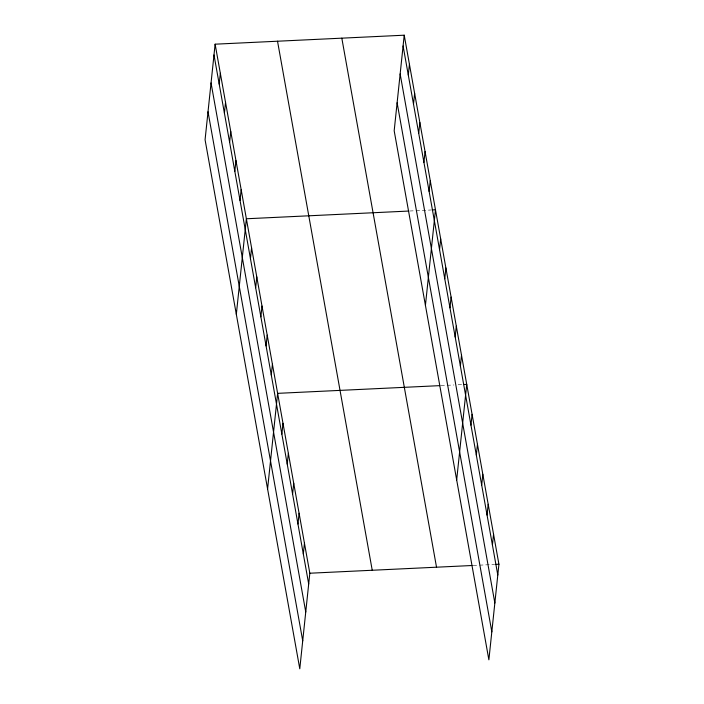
<?xml version="1.0" encoding="UTF-8"?>
<svg xmlns="http://www.w3.org/2000/svg" width="704" height="704" viewBox="0 0 704 704"><rect width="100%" height="100%" fill="white"/><g stroke="black" fill="none" stroke-linecap="round" stroke-linejoin="round"><path stroke-width="0.53" stroke-dasharray="3.52 2.64" d="M409.649 211.006L415.034 210.751M416.108 210.707L431.174 209.986M440.906 385.59L453.816 384.982M458.119 384.78L462.422 384.569M473.106 565.47L478.482 565.215M479.556 565.162L494.622 564.45"/><path stroke-width="1.06" d="M215.125 44.185L205.075 139.762L299.781 668.8L309.822 573.223L215.125 44.185L404.219 35.2L498.925 564.238L488.875 659.815L394.178 130.777L404.219 35.2M219.199 84.058L220.334 73.278M224.409 113.15L225.535 102.379M229.618 142.252L230.745 131.472M234.828 171.345L235.954 160.574M240.029 200.446L241.164 189.666M236.324 314.345L246.374 218.768L408.575 211.059M250.448 258.641L251.583 247.861M255.658 287.734L256.793 276.962M260.867 316.835L262.002 306.055M266.077 345.928L267.212 335.157M271.286 375.03L272.413 364.25M267.582 488.928L277.622 393.351L439.824 385.642M281.855 434.104L282.99 423.324M287.223 464.086L288.358 453.306M292.591 494.067L293.726 483.287M297.959 524.04L299.094 513.269M303.327 554.022L304.454 543.242M408.294 75.073L409.429 64.302M413.503 104.174L414.638 93.394M418.713 133.267L419.848 122.496M423.922 162.369L425.058 151.589M429.132 191.462L430.267 180.69M425.427 305.36L435.477 209.783L432.247 209.933M439.551 249.656L440.678 238.885M444.761 278.758L445.887 267.978M449.97 307.85L451.097 297.079M455.171 336.952L456.306 326.172M460.381 366.045L461.516 355.274M456.676 479.943L466.726 384.366L463.496 384.516M470.958 425.128L472.094 414.348M476.326 455.101L477.462 444.321M481.694 485.082L482.821 474.302M487.054 515.064L488.189 504.284M492.422 545.037L493.557 534.266M309.822 573.223L472.023 565.514M495.695 564.397L498.925 564.238M403.093 45.98L497.79 575.018M400.145 73.964L494.85 603.002M397.118 102.793L491.823 631.831M341.818 38.166L436.524 567.204M277.526 41.219L372.231 570.258M213.99 54.956L308.695 584.003M211.05 82.94L305.747 611.987M208.014 111.778L302.72 640.816"/></g></svg>
